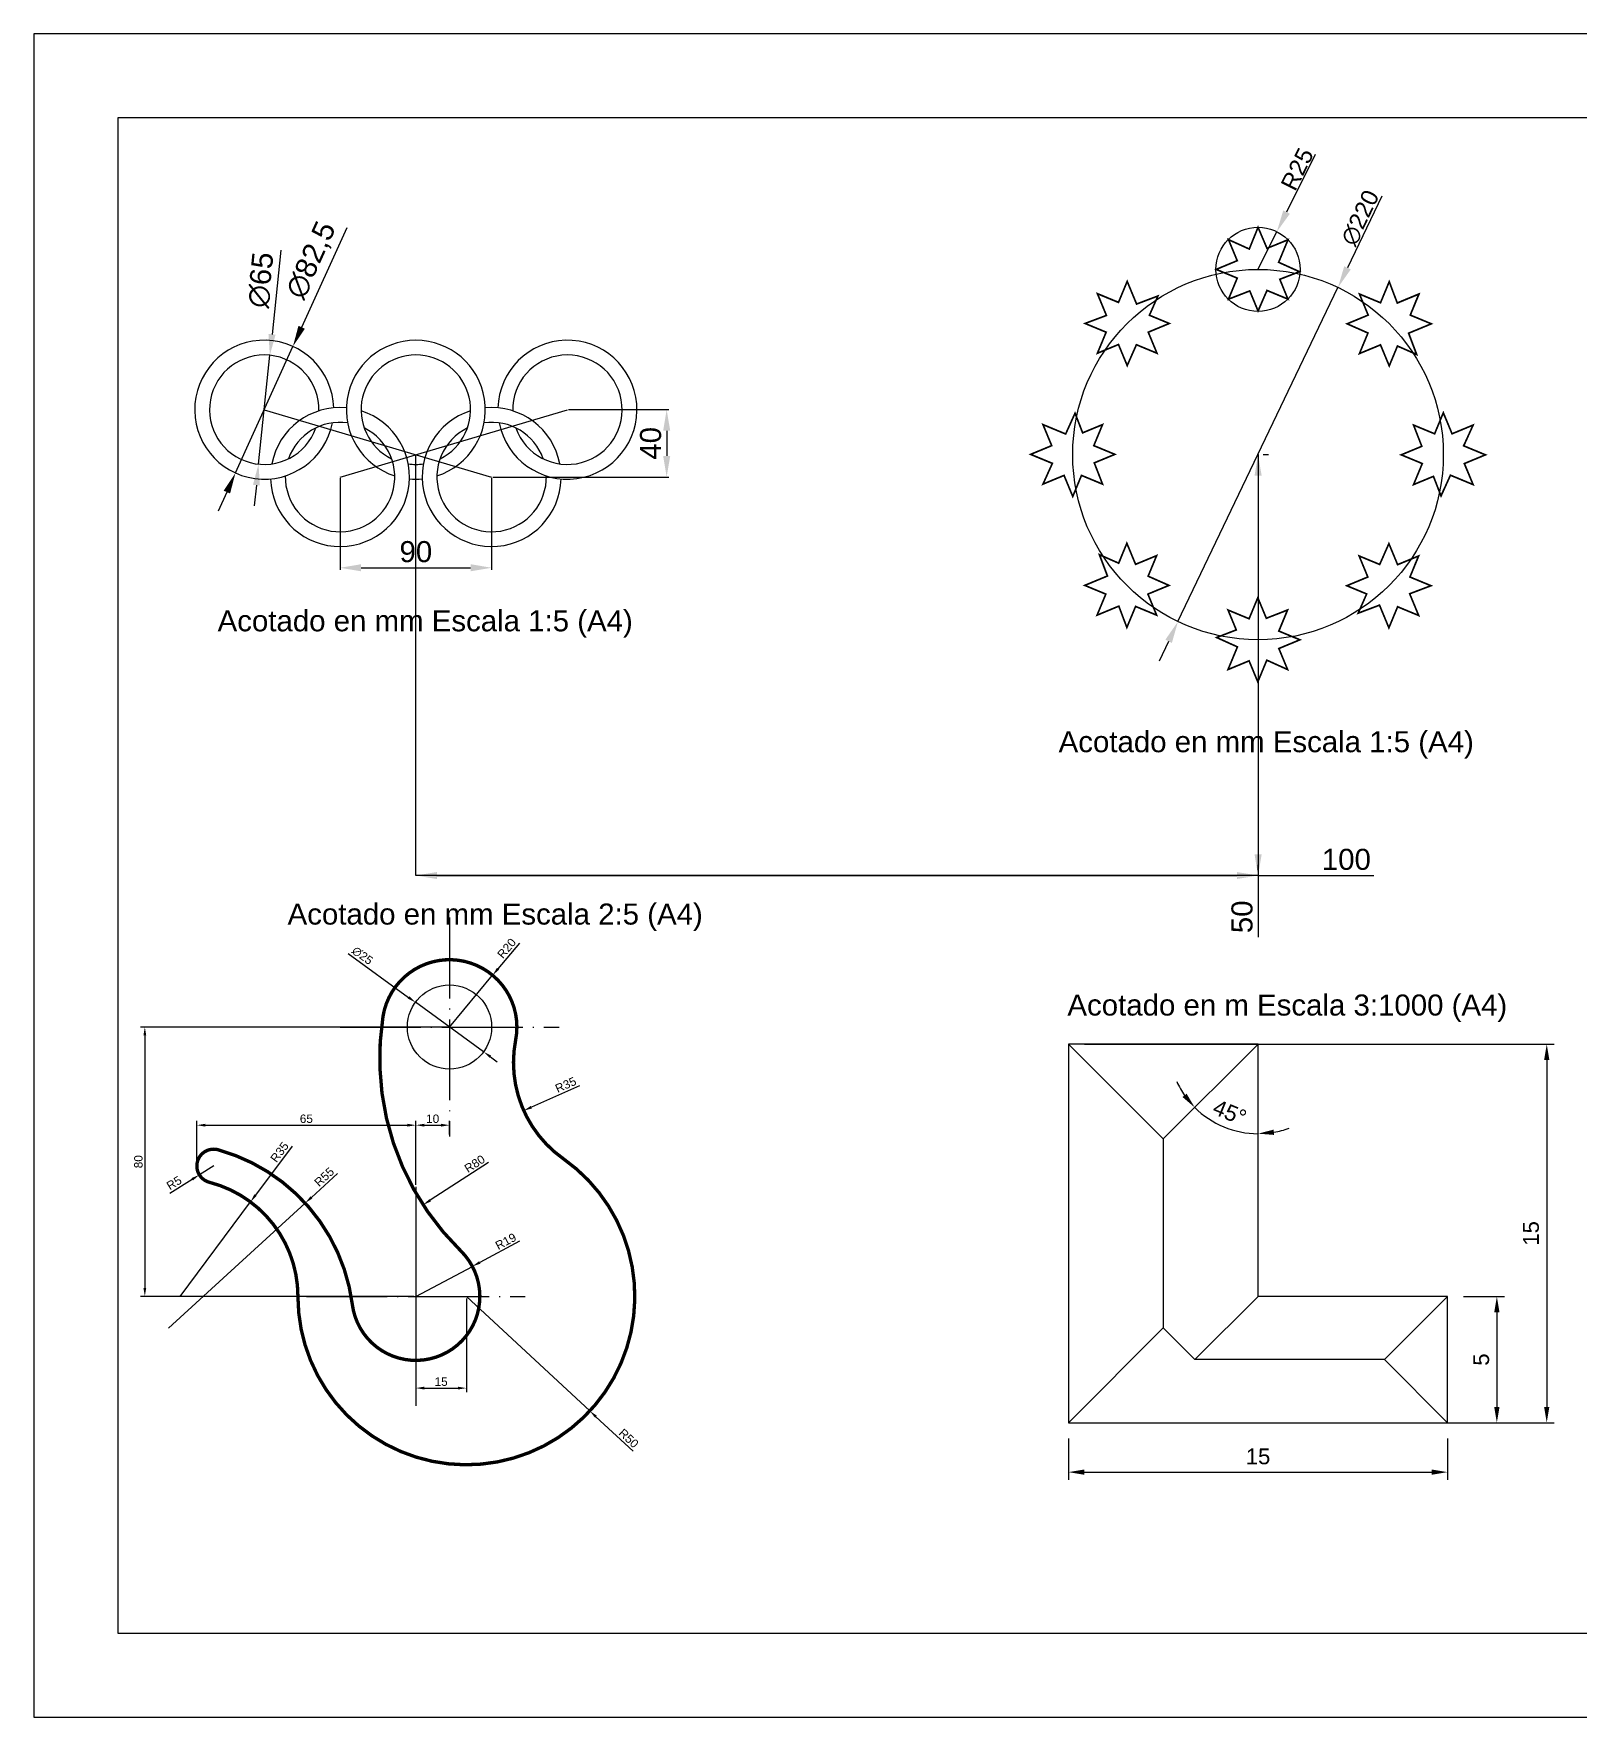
# Model space of a CAD drawing. Header units: millimetres. Extents: x 2009 to 2306, y 2113 to 2313.
# Drawn here: x 2008.5 to 2192, y 2113 to 2313 of the extents above; entities that cross this region are included whole.
import ezdxf

# ---------------------------------------------------------------- set-up
doc = ezdxf.new("R2010")
doc.units = ezdxf.units.MM
doc.linetypes.add('ACAD_ISO04W100', pattern=[30, 24, -3, 0, -3])
doc.layers.add('Cotas', color=252, linetype='Continuous')
doc.layers.add('ejes', color=252, linetype='ACAD_ISO04W100')
doc.styles.get("Standard").update_dxf_attribs({"font": 'arial.ttf'})
doc.dimstyles.new('ISO-25', dxfattribs={"dimtxt": 2.5, "dimasz": 2.5, "dimexe": 1.25, "dimexo": 0.625, "dimtad": 1, "dimtxsty": 'Standard', "dimcen": 2.5, "dimadec": 0, "dimazin": 0, "dimtfac": 1, "dimtmove": 0, "dimatfit": 3, "dimfxl": 1, "dimarcsym": 0})

# ---------------------------------------------------------------- blocks, each defined once
blk = doc.blocks.new('*D3')
at = {"layer": 'Cotas', "color": 0, "lineweight": -2, "transparency": 16777216}
for p, q in [((3275.9, 1557.5), (3270.7, 1507.4)), ((3262.7, 1430.4), (3269.4, 1495)), ((3261.5, 1417.9), (3260.2, 1405.5))]:
    blk.add_line(p, q, dxfattribs=at)
at = {"layer": 'Cotas', "color": 0, "transparency": 16777216}
for points in [[(3268.6, 1507.7), (3272.8, 1507.2), (3269.4, 1495)], [(3259.4, 1418.1), (3263.5, 1417.7), (3262.7, 1430.4)]]:
    blk.add_solid(points, dxfattribs=at)
at = {"layer": 'Defpoints', "color": 0, "transparency": 16777216}
for p in [(3269.4, 1495), (3262.7, 1430.4)]:
    blk.add_point(p, dxfattribs=at)
at = {"layer": 'Cotas', "color": 0, "transparency": 16777216, "insert": (3264.1, 1539.7), "char_height": 12.5, "attachment_point": 5, "rotation": 84.0922}
blk.add_mtext('∅65', dxfattribs=at)
blk = doc.blocks.new('*D4')
at = {"layer": 'Cotas', "color": 0, "lineweight": -2, "transparency": 16777216}
for p, q in [((3315.1, 1570.7), (3288.3, 1511.6)), ((3249, 1425.1), (3283.1, 1500.2)), ((3243.9, 1413.7), (3238.7, 1402.4))]:
    blk.add_line(p, q, dxfattribs=at)
at = {"layer": 'Cotas', "color": 0, "transparency": 16777216}
for points in [[(3286.4, 1512.5), (3290.2, 1510.8), (3283.1, 1500.2)], [(3242, 1414.6), (3245.8, 1412.9), (3249, 1425.1)]]:
    blk.add_solid(points, dxfattribs=at)
at = {"layer": 'Defpoints', "color": 0, "transparency": 16777216}
for p in [(3283.1, 1500.2), (3249, 1425.1)]:
    blk.add_point(p, dxfattribs=at)
at = {"layer": 'Cotas', "color": 0, "transparency": 16777216, "insert": (3294.4, 1551.3), "char_height": 12.5, "attachment_point": 5, "rotation": 65.5805}
blk.add_mtext('∅82,5', dxfattribs=at)
blk = doc.blocks.new('*D5')
at = {"layer": 'Cotas', "color": 0, "lineweight": -2, "transparency": 16777216}
for p, q in [((3311.1, 1422.1), (3311.1, 1367.5)), ((3401.1, 1422.1), (3401.1, 1367.5)), ((3323.6, 1368.8), (3388.6, 1368.8))]:
    blk.add_line(p, q, dxfattribs=at)
at = {"layer": 'Cotas', "color": 0, "transparency": 16777216}
for points in [[(3323.6, 1370.9), (3323.6, 1366.7), (3311.1, 1368.8)], [(3388.6, 1370.9), (3388.6, 1366.7), (3401.1, 1368.8)]]:
    blk.add_solid(points, dxfattribs=at)
at = {"layer": 'Defpoints', "color": 0, "transparency": 16777216}
for p in [(3311.1, 1422.7), (3401.1, 1422.7), (3401.1, 1368.8)]:
    blk.add_point(p, dxfattribs=at)
at = {"layer": 'Cotas', "color": 0, "transparency": 16777216, "insert": (3356.1, 1378.3), "char_height": 12.5, "attachment_point": 5}
blk.add_mtext('90', dxfattribs=at)
blk = doc.blocks.new('*D6')
at = {"layer": 'Cotas', "color": 0, "lineweight": -2, "transparency": 16777216}
for p, q in [((3446.7, 1462.7), (3506.2, 1462.7)), ((3505, 1450.2), (3505, 1435.2)), ((3401.7, 1422.7), (3506.2, 1422.7))]:
    blk.add_line(p, q, dxfattribs=at)
at = {"layer": 'Cotas', "color": 0, "transparency": 16777216}
for points in [[(3502.9, 1450.2), (3507.1, 1450.2), (3505, 1462.7)], [(3502.9, 1435.2), (3507.1, 1435.2), (3505, 1422.7)]]:
    blk.add_solid(points, dxfattribs=at)
at = {"layer": 'Defpoints', "color": 0, "transparency": 16777216}
for p in [(3446.1, 1462.7), (3401.1, 1422.7), (3505, 1422.7)]:
    blk.add_point(p, dxfattribs=at)
at = {"layer": 'Cotas', "color": 0, "transparency": 16777216, "insert": (3495.5, 1442.7), "char_height": 12.5, "attachment_point": 5, "rotation": 90}
blk.add_mtext('40', dxfattribs=at)
blk = doc.blocks.new('*D14')
at = {"layer": 'Cotas', "color": 0, "lineweight": -2, "transparency": 16777216}
for p, q in [((2076.035, 1588.299), (2076.035, 1586.667)), ((2091.035, 1588.299), (2091.035, 1586.667)), ((2076.66, 1586.967), (2090.41, 1586.967))]:
    blk.add_line(p, q, dxfattribs=at)
at = {"layer": 'Cotas', "color": 0, "transparency": 16777216}
for points in [[(2076.66, 1587.071), (2076.66, 1586.863), (2076.035, 1586.967)], [(2090.41, 1587.071), (2090.41, 1586.863), (2091.035, 1586.967)]]:
    blk.add_solid(points, dxfattribs=at)
at = {"layer": 'Defpoints', "color": 0, "transparency": 16777216}
for p in [(2076.035, 1588.924), (2091.035, 1588.924), (2091.035, 1586.967)]:
    blk.add_point(p, dxfattribs=at)
at = {"layer": 'Cotas', "color": 0, "transparency": 16777216, "insert": (2083.535, 1587.586), "char_height": 0.625, "attachment_point": 5}
blk.add_mtext('15', dxfattribs=at)
blk = doc.blocks.new('*D15')
at = {"layer": 'Cotas', "color": 0, "lineweight": -2, "transparency": 16777216}
for start, end in [(204.77435, 214.88718), (225, 270), (280.11282, 290.22565)]:
    blk.add_arc((2083.535, 1603.914), 3.546, start, end, dxfattribs=at)
at = {"layer": 'Cotas', "color": 0, "transparency": 16777216}
for points in [[(2080.706, 1601.953), (2080.546, 1601.82), (2081.028, 1601.407)], [(2084.166, 1600.32), (2084.148, 1600.528), (2083.535, 1600.369)]]:
    blk.add_solid(points, dxfattribs=at)
at = {"layer": 'Defpoints', "color": 0, "transparency": 16777216}
for p in [(2083.535, 1603.914), (2083.535, 1603.914), (2081.762, 1600.844), (2079.785, 1600.164), (2083.535, 1593.924)]:
    blk.add_point(p, dxfattribs=at)
at = {"layer": 'Cotas', "color": 0, "transparency": 16777216, "insert": (2082.414, 1601.209), "char_height": 0.625, "attachment_point": 5, "rotation": 337.5}
blk.add_mtext('45°', dxfattribs=at)
blk = doc.blocks.new('*D16')
at = {"layer": 'Cotas', "color": 0, "lineweight": -2, "transparency": 16777216}
for p, q in [((2076.66, 1603.914), (2095.26, 1603.914)), ((2094.96, 1603.289), (2094.96, 1589.549)), ((2076.66, 1588.924), (2095.26, 1588.924))]:
    blk.add_line(p, q, dxfattribs=at)
at = {"layer": 'Cotas', "color": 0, "transparency": 16777216}
for points in [[(2094.856, 1603.289), (2095.064, 1603.289), (2094.96, 1603.914)], [(2094.856, 1589.549), (2095.064, 1589.549), (2094.96, 1588.924)]]:
    blk.add_solid(points, dxfattribs=at)
at = {"layer": 'Defpoints', "color": 0, "transparency": 16777216}
for p in [(2076.035, 1603.914), (2076.035, 1588.924), (2094.96, 1588.924)]:
    blk.add_point(p, dxfattribs=at)
at = {"layer": 'Cotas', "color": 0, "transparency": 16777216, "insert": (2094.341, 1596.419), "char_height": 0.625, "attachment_point": 5, "rotation": 90}
blk.add_mtext('15', dxfattribs=at)
blk = doc.blocks.new('*D17')
at = {"layer": 'Cotas', "color": 0, "lineweight": -2, "transparency": 16777216}
for p, q in [((2091.66, 1593.924), (2093.286, 1593.924)), ((2092.986, 1593.299), (2092.986, 1589.549)), ((2091.66, 1588.924), (2093.286, 1588.924))]:
    blk.add_line(p, q, dxfattribs=at)
at = {"layer": 'Cotas', "color": 0, "transparency": 16777216}
for points in [[(2092.882, 1593.299), (2093.091, 1593.299), (2092.986, 1593.924)], [(2092.882, 1589.549), (2093.091, 1589.549), (2092.986, 1588.924)]]:
    blk.add_solid(points, dxfattribs=at)
at = {"layer": 'Defpoints', "color": 0, "transparency": 16777216}
for p in [(2091.035, 1593.924), (2091.035, 1588.924), (2092.986, 1588.924)]:
    blk.add_point(p, dxfattribs=at)
at = {"layer": 'Cotas', "color": 0, "transparency": 16777216, "insert": (2092.369, 1591.424), "char_height": 0.625, "attachment_point": 5, "rotation": 90}
blk.add_mtext('5', dxfattribs=at)
blk = doc.blocks.new('*D19')
at = {"layer": 'Cotas', "color": 0, "lineweight": -2, "transparency": 16777216}
for p, q in [((2830.09, 1907.53), (2848.02, 1894.51)), ((2870.27, 1878.35), (2850.04, 1893.04)), ((2872.3, 1876.88), (2874.32, 1875.41))]:
    blk.add_line(p, q, dxfattribs=at)
at = {"layer": 'Cotas', "color": 0, "transparency": 16777216}
for points in [[(2848.26, 1894.85), (2847.78, 1894.17), (2850.04, 1893.04)], [(2872.54, 1877.22), (2872.05, 1876.55), (2870.27, 1878.35)]]:
    blk.add_solid(points, dxfattribs=at)
at = {"layer": 'Defpoints', "color": 0, "transparency": 16777216}
for p in [(2850.04, 1893.04), (2870.27, 1878.35)]:
    blk.add_point(p, dxfattribs=at)
at = {"layer": 'Cotas', "color": 0, "transparency": 16777216, "insert": (2834.31, 1906.9), "char_height": 2.5, "attachment_point": 5, "rotation": 324.0156}
blk.add_mtext('∅25', dxfattribs=at)
blk = doc.blocks.new('*D20')
at = {"layer": 'Cotas', "color": 0, "lineweight": -2, "transparency": 16777216}
for p, q in [((2880.89, 1910.62), (2874.54, 1903)), ((2860.16, 1885.7), (2872.95, 1901.07))]:
    blk.add_line(p, q, dxfattribs=at)
at = {"layer": 'Cotas', "color": 0, "transparency": 16777216}
blk.add_solid([(2874.22, 1903.26), (2874.86, 1902.73), (2872.95, 1901.07)], dxfattribs=at)
at = {"layer": 'Defpoints', "color": 0, "transparency": 16777216}
for p in [(2872.95, 1901.07), (2860.16, 1885.7)]:
    blk.add_point(p, dxfattribs=at)
at = {"layer": 'Cotas', "color": 0, "transparency": 16777216, "insert": (2877.12, 1909.07), "char_height": 2.5, "attachment_point": 5, "rotation": 50.2535}
blk.add_mtext('R20', dxfattribs=at)
blk = doc.blocks.new('*D21')
at = {"layer": 'Cotas', "color": 0, "lineweight": -2, "transparency": 16777216}
blk.add_line((2898.74, 1868.28), (2884.47, 1861.9), dxfattribs=at)
at = {"layer": 'Cotas', "color": 0, "transparency": 16777216}
blk.add_solid([(2884.3, 1862.28), (2884.64, 1861.52), (2882.19, 1860.88)], dxfattribs=at)
at = {"layer": 'Defpoints', "color": 0, "transparency": 16777216}
for p in [(2914.14, 1875.16), (2882.19, 1860.88)]:
    blk.add_point(p, dxfattribs=at)
at = {"layer": 'Cotas', "color": 0, "transparency": 16777216, "insert": (2894.66, 1868.54), "char_height": 2.5, "attachment_point": 5, "rotation": 24.0892}
blk.add_mtext('R35', dxfattribs=at)
blk = doc.blocks.new('*D22')
at = {"layer": 'Cotas', "color": 0, "lineweight": -2, "transparency": 16777216}
for p, q in [((2850.16, 1838.82), (2850.16, 1857.8)), ((2852.66, 1856.55), (2857.66, 1856.55)), ((2860.16, 1853.82), (2860.16, 1857.8))]:
    blk.add_line(p, q, dxfattribs=at)
at = {"layer": 'Cotas', "color": 0, "transparency": 16777216}
for points in [[(2852.66, 1856.96), (2852.66, 1856.13), (2850.16, 1856.55)], [(2857.66, 1856.96), (2857.66, 1856.13), (2860.16, 1856.55)]]:
    blk.add_solid(points, dxfattribs=at)
at = {"layer": 'Defpoints', "color": 0, "transparency": 16777216}
for p in [(2860.16, 1856.55), (2860.16, 1853.2), (2850.16, 1838.2)]:
    blk.add_point(p, dxfattribs=at)
at = {"layer": 'Cotas', "color": 0, "transparency": 16777216, "insert": (2855.16, 1858.45), "char_height": 2.5, "attachment_point": 5}
blk.add_mtext('10', dxfattribs=at)
blk = doc.blocks.new('*D23')
at = {"layer": 'Cotas', "color": 0, "lineweight": -2, "transparency": 16777216}
for p, q in [((2850.16, 1805.07), (2850.16, 1777.22)), ((2865.16, 1805.07), (2865.16, 1777.22)), ((2852.66, 1778.47), (2862.66, 1778.47))]:
    blk.add_line(p, q, dxfattribs=at)
at = {"layer": 'Cotas', "color": 0, "transparency": 16777216}
for points in [[(2852.66, 1778.89), (2852.66, 1778.05), (2850.16, 1778.47)], [(2862.66, 1778.89), (2862.66, 1778.05), (2865.16, 1778.47)]]:
    blk.add_solid(points, dxfattribs=at)
at = {"layer": 'Defpoints', "color": 0, "transparency": 16777216}
for p in [(2850.16, 1805.7), (2865.16, 1805.7), (2865.16, 1778.47)]:
    blk.add_point(p, dxfattribs=at)
at = {"layer": 'Cotas', "color": 0, "transparency": 16777216, "insert": (2857.66, 1780.37), "char_height": 2.5, "attachment_point": 5}
blk.add_mtext('15', dxfattribs=at)
blk = doc.blocks.new('*D24')
at = {"layer": 'Cotas', "color": 0, "lineweight": -2, "transparency": 16777216}
for p, q in [((2785.16, 1845.05), (2785.16, 1857.8)), ((2787.66, 1856.55), (2847.66, 1856.55)), ((2850.16, 1857.17), (2850.16, 1857.8))]:
    blk.add_line(p, q, dxfattribs=at)
at = {"layer": 'Cotas', "color": 0, "transparency": 16777216}
for points in [[(2787.66, 1856.96), (2787.66, 1856.13), (2785.16, 1856.55)], [(2847.66, 1856.96), (2847.66, 1856.13), (2850.16, 1856.55)]]:
    blk.add_solid(points, dxfattribs=at)
at = {"layer": 'Defpoints', "color": 0, "transparency": 16777216}
for p in [(2850.16, 1856.55), (2850.16, 1856.55), (2785.16, 1844.43)]:
    blk.add_point(p, dxfattribs=at)
at = {"layer": 'Cotas', "color": 0, "transparency": 16777216, "insert": (2817.66, 1858.45), "char_height": 2.5, "attachment_point": 5}
blk.add_mtext('65', dxfattribs=at)
blk = doc.blocks.new('*D25')
at = {"layer": 'Cotas', "color": 0, "lineweight": -2, "transparency": 16777216}
for p, q in [((2859.53, 1885.7), (2768.46, 1885.7)), ((2769.71, 1883.2), (2769.71, 1808.2)), ((2849.53, 1805.7), (2768.46, 1805.7))]:
    blk.add_line(p, q, dxfattribs=at)
at = {"layer": 'Cotas', "color": 0, "transparency": 16777216}
for points in [[(2769.3, 1883.2), (2770.13, 1883.2), (2769.71, 1885.7)], [(2769.3, 1808.2), (2770.13, 1808.2), (2769.71, 1805.7)]]:
    blk.add_solid(points, dxfattribs=at)
at = {"layer": 'Defpoints', "color": 0, "transparency": 16777216}
for p in [(2860.16, 1885.7), (2769.71, 1805.7), (2850.16, 1805.7)]:
    blk.add_point(p, dxfattribs=at)
at = {"layer": 'Cotas', "color": 0, "transparency": 16777216, "insert": (2767.81, 1845.7), "char_height": 2.5, "attachment_point": 5, "rotation": 90}
blk.add_mtext('80', dxfattribs=at)
blk = doc.blocks.new('*D26')
at = {"layer": 'Cotas', "color": 0, "lineweight": -2, "transparency": 16777216}
for p, q in [((2826.92, 1842.22), (2819.15, 1835.1)), ((2776.76, 1796.25), (2817.31, 1833.41))]:
    blk.add_line(p, q, dxfattribs=at)
at = {"layer": 'Cotas', "color": 0, "transparency": 16777216}
blk.add_solid([(2818.87, 1835.41), (2819.44, 1834.8), (2817.31, 1833.41)], dxfattribs=at)
at = {"layer": 'Defpoints', "color": 0, "transparency": 16777216}
for p in [(2817.31, 1833.41), (2776.76, 1796.25)]:
    blk.add_point(p, dxfattribs=at)
at = {"layer": 'Cotas', "color": 0, "transparency": 16777216, "insert": (2822.97, 1841.17), "char_height": 2.5, "attachment_point": 5, "rotation": 42.5033}
blk.add_mtext('R55', dxfattribs=at)
blk = doc.blocks.new('*D27')
at = {"layer": 'Cotas', "color": 0, "lineweight": -2, "transparency": 16777216}
for p, q in [((2777.14, 1836.39), (2783.78, 1840.49)), ((2790.16, 1844.43), (2785.9, 1841.8))]:
    blk.add_line(p, q, dxfattribs=at)
at = {"layer": 'Cotas', "color": 0, "transparency": 16777216}
blk.add_solid([(2783.56, 1840.84), (2783.99, 1840.13), (2785.9, 1841.8)], dxfattribs=at)
at = {"layer": 'Defpoints', "color": 0, "transparency": 16777216}
for p in [(2785.9, 1841.8), (2790.16, 1844.43)]:
    blk.add_point(p, dxfattribs=at)
at = {"layer": 'Cotas', "color": 0, "transparency": 16777216, "insert": (2778.4, 1839.4), "char_height": 2.5, "attachment_point": 5, "rotation": 31.6895}
blk.add_mtext('R5', dxfattribs=at)
blk = doc.blocks.new('*D28')
at = {"layer": 'Cotas', "color": 0, "lineweight": -2, "transparency": 16777216}
for p, q in [((2813.4, 1850.31), (2802.56, 1835.77)), ((2780.16, 1805.7), (2801.07, 1833.76))]:
    blk.add_line(p, q, dxfattribs=at)
at = {"layer": 'Cotas', "color": 0, "transparency": 16777216}
blk.add_solid([(2802.23, 1836.02), (2802.9, 1835.52), (2801.07, 1833.76)], dxfattribs=at)
at = {"layer": 'Defpoints', "color": 0, "transparency": 16777216}
for p in [(2801.07, 1833.76), (2780.16, 1805.7)]:
    blk.add_point(p, dxfattribs=at)
at = {"layer": 'Cotas', "color": 0, "transparency": 16777216, "insert": (2809.71, 1848.55), "char_height": 2.5, "attachment_point": 5, "rotation": 53.3125}
blk.add_mtext('R35', dxfattribs=at)
blk = doc.blocks.new('*D29')
at = {"layer": 'Cotas', "color": 0, "lineweight": -2, "transparency": 16777216}
for p, q in [((2865.16, 1805.7), (2901.8, 1771.68)), ((2914.68, 1759.71), (2903.63, 1769.98))]:
    blk.add_line(p, q, dxfattribs=at)
at = {"layer": 'Cotas', "color": 0, "transparency": 16777216}
blk.add_solid([(2903.91, 1770.28), (2903.35, 1769.67), (2901.8, 1771.68)], dxfattribs=at)
at = {"layer": 'Defpoints', "color": 0, "transparency": 16777216}
for p in [(2865.16, 1805.7), (2901.8, 1771.68)]:
    blk.add_point(p, dxfattribs=at)
at = {"layer": 'Cotas', "color": 0, "transparency": 16777216, "insert": (2913.34, 1763.56), "char_height": 2.5, "attachment_point": 5, "rotation": 317.1233}
blk.add_mtext('R50', dxfattribs=at)
blk = doc.blocks.new('*D30')
at = {"layer": 'Cotas', "color": 0, "lineweight": -2, "transparency": 16777216}
blk.add_line((2871.69, 1845.45), (2854.41, 1834.25), dxfattribs=at)
at = {"layer": 'Cotas', "color": 0, "transparency": 16777216}
blk.add_solid([(2854.19, 1834.6), (2854.64, 1833.9), (2852.32, 1832.89)], dxfattribs=at)
at = {"layer": 'Defpoints', "color": 0, "transparency": 16777216}
for p in [(2919.44, 1876.42), (2852.32, 1832.89)]:
    blk.add_point(p, dxfattribs=at)
at = {"layer": 'Cotas', "color": 0, "transparency": 16777216, "insert": (2867.63, 1845.08), "char_height": 2.5, "attachment_point": 5, "rotation": 32.9658}
blk.add_mtext('R80', dxfattribs=at)
blk = doc.blocks.new('*D31')
at = {"layer": 'Cotas', "color": 0, "lineweight": -2, "transparency": 16777216}
for p, q in [((2880.94, 1822.07), (2869.14, 1815.79)), ((2850.16, 1805.7), (2866.93, 1814.62))]:
    blk.add_line(p, q, dxfattribs=at)
at = {"layer": 'Cotas', "color": 0, "transparency": 16777216}
blk.add_solid([(2868.94, 1816.16), (2869.34, 1815.42), (2866.93, 1814.62)], dxfattribs=at)
at = {"layer": 'Defpoints', "color": 0, "transparency": 16777216}
for p in [(2866.93, 1814.62), (2850.16, 1805.7)]:
    blk.add_point(p, dxfattribs=at)
at = {"layer": 'Cotas', "color": 0, "transparency": 16777216, "insert": (2876.86, 1822.05), "char_height": 2.5, "attachment_point": 5, "rotation": 28.0044}
blk.add_mtext('R19', dxfattribs=at)
blk = doc.blocks.new('*U36')
blk.add_lwpolyline([(0.3, 25), (-5.1, 12.1), (-17.4, 17.7), (-12.2, 5.2), (-24.7, 0), (-12.2, -5.2), (-17.4, -17.7), (-4.8, -12.8), (0.3, -25), (5.5, -12.5), (18, -17.7), (13.1, -5.9), (24.7, -1.4), (12.4, 4.2), (18, 17.7), (5.5, 12.5), (0.3, 25)])
blk = doc.blocks.new('*U37')
at = {"color": 0, "linetype": 'ByBlock', "lineweight": -2, "transparency": 16777216}
blk.add_blockref('*U36', (2897.2, 1574.5), dxfattribs=at)
for p, rotation in [((2819.5, 1542.2), 44.99999999999996), ((2975, 1542.4), 315), ((2787.3, 1464.3), 89.99999999999997), ((3007.3, 1464.6), 270), ((2819.7, 1386.6), 135), ((2975.2, 1386.8), 225), ((2897.5, 1354.5), 180)]:
    blk.add_blockref('*U36', p, dxfattribs=dict(at, rotation=rotation))
blk = doc.blocks.new('*D38')
at = {"layer": 'Cotas', "color": 0, "lineweight": -2, "transparency": 16777216}
for p, q in [((2970.8, 1618), (2950.5, 1575.4)), ((2849.8, 1365.3), (2944.8, 1563.7)), ((2844.2, 1353.5), (2838.6, 1341.8))]:
    blk.add_line(p, q, dxfattribs=at)
at = {"layer": 'Cotas', "color": 0, "transparency": 16777216}
for points in [[(2948.5, 1576.3), (2952.4, 1574.5), (2944.8, 1563.7)], [(2842.3, 1354.5), (2846.2, 1352.6), (2849.8, 1365.3)]]:
    blk.add_solid(points, dxfattribs=at)
at = {"layer": 'Defpoints', "color": 0, "transparency": 16777216}
for p in [(2944.8, 1563.7), (2849.8, 1365.3)]:
    blk.add_point(p, dxfattribs=at)
at = {"layer": 'Cotas', "color": 0, "transparency": 16777216, "insert": (2958, 1605.1), "char_height": 10, "attachment_point": 5, "rotation": 64.4121}
blk.add_mtext('∅220', dxfattribs=at)
blk = doc.blocks.new('*D39')
at = {"layer": 'Cotas', "color": 0, "lineweight": -2, "transparency": 16777216}
for p, q in [((2931.3, 1642.7), (2914.3, 1608.5)), ((2897.3, 1574.5), (2908.5, 1596.8))]:
    blk.add_line(p, q, dxfattribs=at)
at = {"layer": 'Cotas', "color": 0, "transparency": 16777216}
blk.add_solid([(2912.3, 1609.5), (2916.2, 1607.5), (2908.5, 1596.8)], dxfattribs=at)
at = {"layer": 'Defpoints', "color": 0, "transparency": 16777216}
for p in [(2908.5, 1596.8), (2897.3, 1574.5)]:
    blk.add_point(p, dxfattribs=at)
at = {"layer": 'Cotas', "color": 0, "transparency": 16777216, "insert": (2920.6, 1634), "char_height": 10, "attachment_point": 5, "rotation": 63.5326}
blk.add_mtext('R25', dxfattribs=at)
blk = doc.blocks.new('*D34')
at = {"layer": 'Cotas', "color": 0, "lineweight": -2, "transparency": 16777216}
for p, q in [((2154.52, 2263.05), (2155.15, 2263.05)), ((2153.9, 2260.55), (2153.9, 2215.55)), ((2153.9, 2213.05), (2153.9, 2205.73)), ((2154.52, 2213.05), (2155.15, 2213.05))]:
    blk.add_line(p, q, dxfattribs=at)
at = {"layer": 'Cotas', "color": 0, "transparency": 16777216}
for points in [[(2153.48, 2260.55), (2154.32, 2260.55), (2153.9, 2263.05)], [(2153.48, 2215.55), (2154.32, 2215.55), (2153.9, 2213.05)]]:
    blk.add_solid(points, dxfattribs=at)
at = {"layer": 'Defpoints', "color": 0, "transparency": 16777216}
for p in [(2153.89, 2263.05), (2153.89, 2213.05), (2153.9, 2213.05)]:
    blk.add_point(p, dxfattribs=at)
at = {"layer": 'Cotas', "color": 0, "transparency": 16777216, "insert": (2152, 2208.14), "char_height": 2.5, "attachment_point": 5, "rotation": 90}
blk.add_mtext('50', dxfattribs=at)
blk = doc.blocks.new('*D35')
at = {"layer": 'Cotas', "color": 0, "lineweight": -2, "transparency": 16777216}
for p, q in [((2053.89, 2213.67), (2053.89, 2214.3)), ((2153.89, 2213.67), (2153.89, 2214.3)), ((2056.39, 2213.05), (2151.39, 2213.05)), ((2153.89, 2213.05), (2167.64, 2213.05))]:
    blk.add_line(p, q, dxfattribs=at)
at = {"layer": 'Cotas', "color": 0, "transparency": 16777216}
for points in [[(2056.39, 2213.46), (2056.39, 2212.63), (2053.89, 2213.05)], [(2151.39, 2213.46), (2151.39, 2212.63), (2153.89, 2213.05)]]:
    blk.add_solid(points, dxfattribs=at)
at = {"layer": 'Defpoints', "color": 0, "transparency": 16777216}
for p in [(2053.89, 2213.05), (2153.89, 2213.05), (2153.89, 2213.05)]:
    blk.add_point(p, dxfattribs=at)
at = {"layer": 'Cotas', "color": 0, "transparency": 16777216, "insert": (2164.38, 2214.95), "char_height": 2.5, "attachment_point": 5}
blk.add_mtext('100', dxfattribs=at)
blk = doc.blocks.new('aros olímpicos')
for centre, radius, start, end in [((3266.083, 1462.681), 41.25, 1.497366, 349.082484), ((3356.083, 1462.681), 41.25, 287.650437, 252.349563), ((3446.083, 1462.681), 41.25, 190.917516, 178.502634), ((3266.083, 1462.681), 32.5, 358.78016, 340.504826), ((3356.083, 1462.681), 32.5, 296.228096, 243.771904), ((3446.083, 1462.681), 32.5, 199.495174, 181.21984), ((3311.083, 1422.681), 41.25, 181.497366, 72.349563), ((3311.083, 1422.681), 41.25, 84.764445, 169.082484), ((3401.083, 1422.681), 41.25, 107.650437, 358.502634), ((3401.083, 1422.681), 41.25, 10.917516, 95.235555), ((3311.083, 1422.681), 32.5, 178.78016, 63.771904), ((3311.083, 1422.681), 32.5, 82.047239, 160.504826), ((3401.083, 1422.681), 32.5, 116.228096, 1.21984), ((3401.083, 1422.681), 32.5, 19.495174, 97.952761), ((3356.083, 1462.681), 32.5, 262.047239, 277.952761), ((3356.083, 1462.681), 41.25, 264.764445, 275.235555)]:
    blk.add_arc(centre, radius, start, end)
at = {"layer": 'Cotas'}
for p, q in [((3266.083, 1462.681), (3401.083, 1422.681)), ((3311.083, 1422.681), (3446.083, 1462.681))]:
    blk.add_line(p, q, dxfattribs=at)
for p1, p2, picture, middle in [((3249.029, 1425.121), (3283.136, 1500.241), '*D4', (3294.434, 1551.349)), ((3262.737, 1430.354), (3269.428, 1495.008), '*D3', (3264.144, 1539.714))]:
    dim = blk.add_diameter_dim_2p(p1=p1, p2=p2, dimstyle='ISO-25', dxfattribs=at)
    dim.commit()
    dim.dimension.update_dxf_attribs({"geometry": picture, "text_midpoint": middle})
dim = blk.add_linear_dim(base=(3504.97, 1422.681), p1=(3446.083, 1462.681), p2=(3401.083, 1422.681), angle=90, dimstyle='ISO-25', dxfattribs=at)
dim.commit()
dim.dimension.update_dxf_attribs({"geometry": '*D6', "text_midpoint": (3495.463, 1442.681)})
dim = blk.add_linear_dim(base=(3401.083, 1368.775), p1=(3311.083, 1422.681), p2=(3401.083, 1422.681), dimstyle='ISO-25', dxfattribs=at)
dim.commit()
dim.dimension.update_dxf_attribs({"geometry": '*D5', "text_midpoint": (3356.083, 1378.282)})
blk = doc.blocks.new('tejado')
for p, q in [((2079.785, 1600.164), (2076.035, 1603.914)), ((2083.535, 1603.914), (2079.785, 1600.164)), ((2083.535, 1593.924), (2083.535, 1603.914)), ((2079.785, 1600.164), (2079.785, 1592.674)), ((2081.035, 1591.424), (2083.535, 1593.924)), ((2091.035, 1593.924), (2088.535, 1591.424)), ((2079.785, 1592.674), (2076.035, 1588.924)), ((2081.035, 1591.424), (2079.785, 1592.674)), ((2088.535, 1591.424), (2081.035, 1591.424)), ((2091.035, 1588.924), (2088.535, 1591.424))]:
    blk.add_line(p, q)
for points in [[(2083.535, 1603.914), (2076.035, 1603.914), (2076.035, 1588.924), (2086.035, 1588.924)], [(2086.035, 1588.924), (2091.035, 1588.924), (2091.035, 1593.924), (2083.535, 1593.924)]]:
    blk.add_lwpolyline(points)
at = {"layer": 'Cotas'}
dim = blk.add_linear_dim(base=(2094.96, 1588.924), p1=(2076.035, 1603.914), p2=(2076.035, 1588.924), angle=90, text='15', dimstyle='ISO-25', dxfattribs=at)
dim.commit()
dim.dimension.update_dxf_attribs({"geometry": '*D16', "text_midpoint": (2094.96, 1596.419), "dimtype": 160})
dim = blk.add_angular_dim_2l(base=(2081.762, 1600.844), line1=((2083.535, 1593.924), (2083.535, 1603.914)), line2=((2083.535, 1603.914), (2079.785, 1600.164)), dimstyle='ISO-25', dxfattribs=at)
dim.commit()
dim.dimension.update_dxf_attribs({"geometry": '*D15', "text_midpoint": (2082.414, 1601.209)})
for base, p1, angle, picture, middle in [((2092.986, 1588.924), (2091.035, 1593.924), 90, '*D17', (2092.369, 1591.424)), ((2091.035, 1586.967), (2076.035, 1588.924), 180, '*D14', (2083.535, 1587.586))]:
    dim = blk.add_linear_dim(base=base, p1=p1, p2=(2091.035, 1588.924), angle=angle, dimstyle='ISO-25', dxfattribs=at)
    dim.commit()
    dim.dimension.update_dxf_attribs({"geometry": picture, "text_midpoint": middle})
blk = doc.blocks.new('gancho')
at = {"const_width": 1}
blk.add_lwpolyline([(2791.497, 1849.244, 1.0093104), (2788.908, 1839.586, -0.3419987), (2815.158, 1805.697, 1.6449061), (2893.971, 1846.561, -0.2955124), (2879.787, 1881.867, 1.0188885), (2840.398, 1888.79, 0.2423258), (2863.453, 1819.27, -1.4053133), (2831.313, 1803.273, 0.3015825)], format="xyb", close=True, dxfattribs=at)
blk.add_circle((2860.158, 1885.697), 12.5)
at = {"layer": 'Cotas'}
blk.add_line((2850.158, 1838.197), (2850.158, 1773.197), dxfattribs=at)
at = {"layer": 'ejes'}
for p, q in [((2860.158, 1918.197), (2860.158, 1853.197)), ((2827.658, 1885.697), (2892.658, 1885.697)), ((2817.658, 1805.697), (2882.658, 1805.697))]:
    blk.add_line(p, q, dxfattribs=at)
at = {"layer": 'Cotas'}
dim = blk.add_diameter_dim_2p(p1=(2870.272, 1878.353), p2=(2850.043, 1893.042), dimstyle='ISO-25', dxfattribs=at)
dim.commit()
dim.dimension.update_dxf_attribs({"geometry": '*D19', "text_midpoint": (2833.153, 1905.306), "dimtype": 163})
for center, mpoint, picture, middle in [((2860.158, 1885.697), (2872.945, 1901.075), '*D20', (2878.579, 1907.849)), ((2919.436, 1876.419), (2852.316, 1832.888), '*D30', (2868.662, 1843.489)), ((2914.14, 1875.165), (2882.188, 1860.879), '*D21', (2895.436, 1866.803)), ((2780.158, 1805.697), (2801.068, 1833.764), '*D28', (2811.235, 1847.41)), ((2776.762, 1796.255), (2817.311, 1833.415), '*D26', (2824.249, 1839.774)), ((2850.158, 1805.697), (2866.933, 1814.619), '*D31', (2877.751, 1820.372)), ((2865.158, 1805.697), (2901.798, 1771.676), '*D29', (2912.041, 1762.166))]:
    dim = blk.add_radius_dim(center=center, mpoint=mpoint, dimstyle='ISO-25', dxfattribs=at)
    dim.commit()
    dim.dimension.update_dxf_attribs({"geometry": picture, "text_midpoint": middle, "dimtype": 164})
dim = blk.add_linear_dim(base=(2769.715, 1805.697), p1=(2860.158, 1885.697), p2=(2850.158, 1805.697), angle=90, dimstyle='ISO-25', dxfattribs=at)
dim.commit()
dim.dimension.update_dxf_attribs({"geometry": '*D25', "text_midpoint": (2767.814, 1845.697)})
for base, p1, p2, picture, middle in [((2850.158, 1856.545), (2785.158, 1844.427), (2850.158, 1856.545), '*D24', (2817.658, 1858.447)), ((2860.158, 1856.545), (2850.158, 1838.197), (2860.158, 1853.197), '*D22', (2855.158, 1858.447)), ((2865.158, 1778.472), (2850.158, 1805.697), (2865.158, 1805.697), '*D23', (2857.658, 1780.373))]:
    dim = blk.add_linear_dim(base=base, p1=p1, p2=p2, dimstyle='ISO-25', dxfattribs=at)
    dim.commit()
    dim.dimension.update_dxf_attribs({"geometry": picture, "text_midpoint": middle})
dim = blk.add_radius_dim(center=(2790.158, 1844.427), mpoint=(2785.903, 1841.801), dimstyle='ISO-25', dxfattribs=at)
dim.commit()
dim.dimension.update_dxf_attribs({"geometry": '*D27', "text_midpoint": (2778.397, 1839.395)})
blk = doc.blocks.new('estrellas')
at = {"const_width": 1}
for points in [[(2897.341, 1599.469), (2892.139, 1586.57), (2879.804, 1592.147), (2884.982, 1579.647), (2872.482, 1574.469), (2884.982, 1569.291), (2879.804, 1556.791), (2892.424, 1561.681), (2897.341, 1549.809), (2902.66, 1561.969), (2915.06, 1556.833), (2910.27, 1568.595), (2921.918, 1573.108), (2909.583, 1578.684), (2915.118, 1592.047), (2902.66, 1586.969), (2897.341, 1599.469)], [(2819.659, 1567.35), (2814.481, 1554.85), (2801.981, 1560.028), (2807.324, 1547.129), (2794.659, 1542.35), (2807.159, 1537.173), (2801.981, 1524.673), (2814.481, 1529.85), (2819.659, 1517.35), (2825.125, 1529.731), (2837.337, 1524.673), (2832.159, 1537.173), (2844.659, 1542.35), (2832.855, 1547.24), (2837.9, 1558.667), (2825.235, 1553.888), (2819.659, 1567.35)], [(2975.222, 1567.151), (2970.045, 1554.651), (2957.545, 1559.829), (2962.722, 1547.329), (2950.222, 1542.151), (2962.603, 1536.685), (2957.545, 1524.473), (2970.045, 1529.651), (2975.222, 1517.151), (2980.112, 1528.955), (2991.539, 1523.91), (2986.76, 1536.575), (3000.222, 1542.151), (2987.722, 1547.329), (2992.9, 1559.829), (2980.001, 1554.486), (2975.222, 1567.151)], [(2788.702, 1489.046), (2783.126, 1476.711), (2769.663, 1482.288), (2774.841, 1469.788), (2762.341, 1464.61), (2775.24, 1459.267), (2769.663, 1446.932), (2782.163, 1452.11), (2787.341, 1439.61), (2792.519, 1452.11), (2805.019, 1446.932), (2800.129, 1459.552), (2812.341, 1464.61), (2799.841, 1469.788), (2805.019, 1482.288), (2793.215, 1477.399), (2788.702, 1489.046)], [(3007.341, 1489.328), (3002.163, 1476.828), (2989.663, 1482.006), (2994.552, 1469.386), (2982.341, 1464.328), (2994.841, 1459.15), (2989.663, 1446.65), (3001.467, 1451.54), (3005.98, 1439.892), (3011.556, 1452.227), (3025.019, 1446.65), (3019.841, 1459.15), (3032.341, 1464.328), (3019.442, 1469.671), (3025.019, 1482.006), (3012.519, 1476.828), (3007.341, 1489.328)], [(2819.46, 1411.787), (2814.57, 1399.983), (2803.143, 1405.029), (2807.922, 1392.363), (2794.46, 1386.787), (2806.96, 1381.609), (2801.782, 1369.109), (2814.681, 1374.452), (2819.46, 1361.787), (2824.637, 1374.287), (2837.137, 1369.109), (2831.96, 1381.609), (2844.46, 1386.787), (2832.079, 1392.253), (2837.137, 1404.465), (2824.637, 1399.287), (2819.46, 1411.787)], [(2975.023, 1411.588), (2969.557, 1399.207), (2957.345, 1404.265), (2962.523, 1391.765), (2950.023, 1386.588), (2961.827, 1381.699), (2956.781, 1370.271), (2969.447, 1375.05), (2975.023, 1361.588), (2980.201, 1374.088), (2992.701, 1368.91), (2987.358, 1381.809), (3000.023, 1386.588), (2987.523, 1391.765), (2992.701, 1404.265), (2980.201, 1399.088), (2975.023, 1411.588)], [(2897.2, 1379.469), (2892.022, 1366.969), (2879.522, 1372.147), (2884.412, 1360.343), (2872.764, 1355.83), (2885.099, 1350.254), (2879.522, 1336.792), (2892.022, 1341.969), (2897.2, 1329.469), (2902.543, 1342.368), (2914.878, 1336.792), (2909.7, 1349.292), (2922.2, 1354.469), (2909.7, 1359.647), (2914.878, 1372.147), (2902.258, 1367.258), (2897.2, 1379.469)]]:
    blk.add_lwpolyline(points, dxfattribs=at)
at = {"layer": 'Cotas'}
for centre, radius in [((2897.341, 1574.469), 25), ((2897.341, 1464.469), 110)]:
    blk.add_circle(centre, radius, dxfattribs=at)
blk.add_blockref('*U37', (0, 0))
dim = blk.add_radius_dim(center=(2897.341, 1574.469), mpoint=(2908.483, 1596.849), dimstyle='ISO-25', dxfattribs=at)
dim.commit()
dim.dimension.update_dxf_attribs({"geometry": '*D39', "text_midpoint": (2920.561, 1633.966)})
dim = blk.add_diameter_dim_2p(p1=(2849.832, 1365.257), p2=(2944.849, 1563.681), dimstyle='ISO-25', dxfattribs=at)
dim.commit()
dim.dimension.update_dxf_attribs({"geometry": '*D38', "text_midpoint": (2958.041, 1605.145)})

msp = doc.modelspace()

# ---------------------------------------------------------------- linework, layer by layer
for points in [[(2008.52, 2113.049), (2305.52, 2113.049), (2305.52, 2313.049), (2008.52, 2313.049)], [(2018.52, 2123.049), (2295.52, 2123.049), (2295.52, 2303.049), (2018.52, 2303.049)]]:
    msp.add_lwpolyline(points, close=True)
at = {"layer": 'Cotas'}
for p, q in [((2053.894, 2213.048), (2053.894, 2263.048)), ((2153.894, 2263.048), (2153.894, 2213.048)), ((2153.894, 2213.048), (2053.894, 2213.048))]:
    msp.add_line(p, q, dxfattribs=at)

# ---------------------------------------------------------------- block references
for name, p, xscale, yscale, zscale in [('estrellas', (1574.425, 1970.154), 0.2, 0.2, 0.2), ('aros olímpicos', (1382.677, 1975.845), 0.2, 0.2, 0.2), ('gancho', (913.831, 1440.769), 0.4, 0.4, 0.4), ('tejado', (-4096.71, -2618.725), 3, 3, 3)]:
    msp.add_blockref(name, p, dxfattribs=dict(xscale=xscale, yscale=yscale, zscale=zscale))

# ---------------------------------------------------------------- texts
at = {"char_height": 2.5, "attachment_point": 1}
for width, heights, insert in [(50.29541, [3.278], (2030.357, 2244.555)), (50.50941, [0], (2130.216, 2230.193))]:
    msp.add_mtext_dynamic_manual_height_columns('Acotado en mm Escala 1:5 (A4)', width=width, gutter_width=12.5, heights=heights, dxfattribs=dict(at, insert=insert))
for s, insert in [('Acotado en mm Escala 2:5 (A4)', (2038.667, 2209.719)), ('Acotado en m Escala 3:1000 (A4)', (2131.259, 2198.912))]:
    msp.add_mtext(s, dxfattribs=dict(at, insert=insert))

# ---------------------------------------------------------------- dimensions: what is measured, and where the dimension line sits
at = {"layer": 'Cotas'}
dim = msp.add_linear_dim(base=(2153.9, 2213.048), p1=(2153.894, 2263.048), p2=(2153.894, 2213.048), angle=90, dimstyle='ISO-25', dxfattribs=at)
dim.commit()
dim.dimension.update_dxf_attribs({"geometry": '*D34', "text_midpoint": (2153.9, 2208.136), "dimtype": 160})
dim = msp.add_linear_dim(base=(2153.894, 2213.048), p1=(2053.894, 2213.048), p2=(2153.894, 2213.048), dimstyle='ISO-25', dxfattribs=at)
dim.commit()
dim.dimension.update_dxf_attribs({"geometry": '*D35', "text_midpoint": (2164.376, 2213.048), "dimtype": 160})

doc.saveas('drawing.dxf')
